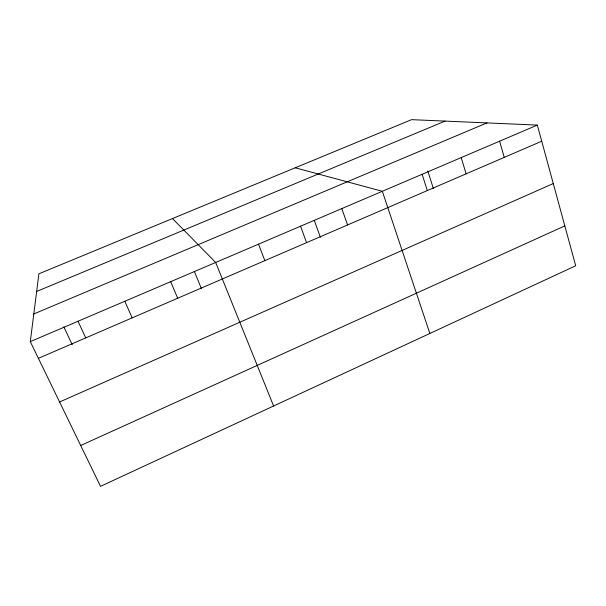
<?xml version="1.0" encoding="UTF-8"?>
<svg xmlns="http://www.w3.org/2000/svg" width="606" height="606" viewBox="0 0 606 606"><rect width="100%" height="100%" fill="white"/><g stroke="black" fill="none" stroke-linecap="round" stroke-linejoin="round"><path stroke-width="0.91" d="M30.3 341.64L38.89 273.821L411.595 119.655L537.325 125.086L575.7 265.769L100.52 486.345L30.3 341.64L537.325 125.086M80.696 445.493L564.822 225.886M59.585 401.983L553.278 183.557M38.39 358.32L541.726 141.221M33.807 313.961L486.936 122.912M36.655 291.471L445.062 121.102M295.213 167.794L382.333 191.284L429.859 333.474M172.505 218.554L215.668 262.466L273.609 406.005M63.812 326.831L72.235 344.753M78.03 321.256L85.749 337.89M124.821 301.273L132.169 317.87M170.687 281.684L177.694 298.235M194.306 271.382L201.495 288.782M258.497 244.173L264.852 260.641M300.538 226.22L306.583 242.642M314.279 220.425L320.385 237.287M341.814 208.593L347.556 224.97M422.124 174.293L427.306 190.572M427.798 170.945L433.358 188.549M461.211 157.598L466.12 173.831M499.609 141.198L504.26 157.378"/></g></svg>
